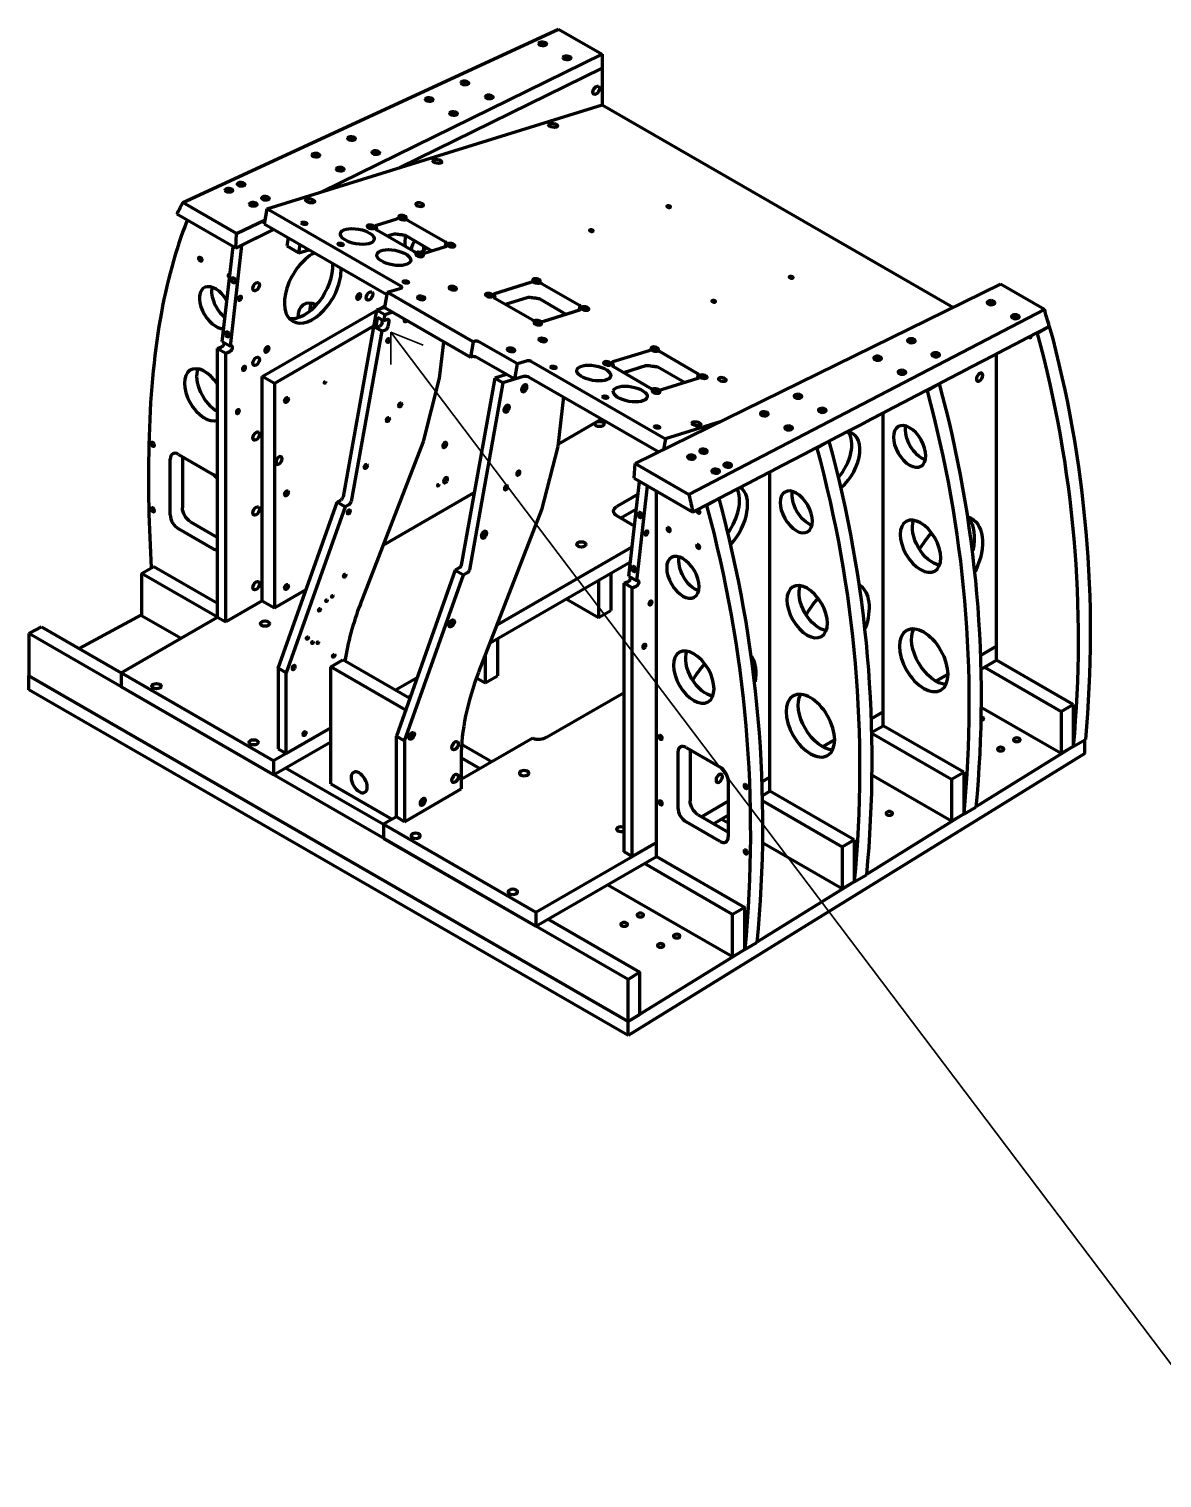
# Model space of a CAD drawing. Header units: millimetres. Extents: x 8001 to 31110, y 191 to 17125.
# Drawn here: x 19102 to 20848, y 2424 to 4657 of the extents above; entities that cross this region are included whole.
import ezdxf

# ---------------------------------------------------------------- set-up
doc = ezdxf.new("R2010")
doc.units = ezdxf.units.MM
doc.layers.add('Visible', color=7, linetype='Continuous', lineweight=50)

msp = doc.modelspace()

# ---------------------------------------------------------------- linework, layer by layer
at = {"color": 3}
for p, q in [((21270, 2060), (19660, 4190)), ((19660, 4140), (19660, 4190)), ((19660, 4190), (19710, 4170))]:
    msp.add_line(p, q, dxfattribs=at)
msp.add_line((19660, 4190), (19660, 4140))
at = {"layer": 'Visible', "extrusion": (0, 0.816497, 0.57735)}
for p, q in [((19339.5, 4389.9), (19918.5, 4657.3)), ((19918.5, 4657.3), (19985.9, 4618.4)), ((19553.6, 4406.3), (19985.9, 4618.4)), ((19985.9, 4618.4), (19985.9, 4596.8)), ((19674, 4443.7), (19985.9, 4596.8)), ((19985.9, 4596.8), (19674, 4443.7)), ((19985.9, 4596.8), (19985.9, 4540.6)), ((19469.2, 4380.1), (19985.9, 4540.6)), ((19985.9, 4540.6), (20527, 4228.3)), ((19422.5, 4342), (19339.5, 4389.9)), ((19469.2, 4380.1), (19465, 4356.6)), ((19675.7, 4260.8), (19469.2, 4380.1)), ((19421.1, 4319.6), (19330.4, 4371.9)), ((19422.5, 4342), (19466.2, 4363.4)), ((19653.8, 4247.6), (19465, 4356.6)), ((19638.1, 4355), (19669.5, 4364.8)), ((19686.9, 4362.3), (19744.2, 4329.3)), ((19479.4, 4348.2), (19421.1, 4319.6)), ((19421.1, 4319.6), (19422.5, 4342)), ((19430.5, 4324.2), (19479.4, 4348.2)), ((19501.8, 4335.3), (19499.6, 4323)), ((19638.2, 4350.8), (19637.6, 4347.7)), ((19695.5, 4314.2), (19638.3, 4347.2)), ((19665.3, 4341.3), (19654.5, 4337.9)), ((19723.8, 4315.1), (19682.7, 4338.8)), ((19400.3, 4175.8), (19416.9, 4322)), ((19412.8, 4168.6), (19430.5, 4324.2)), ((19499.6, 4323), (19518.3, 4312.2)), ((19518.3, 4312.2), (19520.5, 4324.5)), ((19518.3, 4312.2), (19533.7, 4316.9)), ((19744.4, 4321.5), (19712.9, 4311.8)), ((19744.3, 4325.8), (19743.5, 4321.2)), ((19820.3, 4249.8), (19876, 4267.1)), ((19654.5, 4251.5), (19650.3, 4228)), ((19654.5, 4251.5), (19675.8, 4258.1)), ((19786.8, 4175.1), (19654.5, 4251.5)), ((19820.3, 4245.6), (19819.8, 4242.5)), ((19871.8, 4243.6), (19836.6, 4232.7)), ((19893.4, 4264.7), (19950.7, 4231.7)), ((20036.4, 3987.5), (20599.8, 4264)), ((20667.2, 4225.1), (20599.8, 4264)), ((19461.8, 4121.6), (19637.9, 4223.3)), ((19638.1, 4224.2), (19586.5, 3936.3)), ((19650.3, 4228), (19638.1, 4224.2)), ((19650.6, 4217), (19638.1, 4224.2)), ((19641.1, 4225.1), (19650.8, 4230.7)), ((19650.3, 4228), (19782.6, 4151.6)), ((19877.7, 4209), (19820.5, 4242)), ((19930.3, 4217.5), (19889.2, 4241.2)), ((19950.9, 4223.9), (19895.1, 4206.6)), ((19950.8, 4228.1), (19950, 4223.6)), ((20119.4, 3939.6), (20667.2, 4225.1)), ((19633.6, 4199.2), (19480.6, 4110.8)), ((19639.5, 4213.1), (19636.7, 4197.4)), ((19636.7, 4197.4), (19642.8, 4199.3)), ((19639.5, 4213.1), (19648.9, 4207.7)), ((19646.5, 4204.2), (19647.3, 4208.6)), ((19650.6, 4217), (19648.9, 4207.7)), ((19662.8, 4220.8), (19650.6, 4217)), ((20656.1, 4188.2), (20674.8, 4199)), ((19646.1, 4192), (19599, 3929.1)), ((19636.7, 4197.4), (19646.1, 4192)), ((20655.2, 4188.8), (20656.1, 4188.2)), ((19393.1, 4164.7), (19399.3, 4167.3)), ((19393.1, 4164.7), (19405.6, 4157.5)), ((19393.1, 3750.6), (19393.1, 4164.7)), ((19400.3, 4175.8), (19412.8, 4168.6)), ((19405.6, 4157.5), (19411.8, 4160.1)), ((19405.6, 3743.4), (19405.6, 4157.5)), ((19735.1, 4119.1), (19741.5, 4175.3)), ((19786.8, 4175.1), (19782.6, 4151.6)), ((19789.8, 4176), (19786.8, 4175.1)), ((19855.2, 4141), (19795.9, 4175.2)), ((20002.4, 4144.6), (20058.2, 4161.9)), ((20075.6, 4159.5), (20132.8, 4126.5)), ((20593.6, 3684.3), (20593.6, 4156.7)), ((19785.5, 4152.6), (19782.6, 4151.6)), ((19851, 4117.5), (19791.7, 4151.7)), ((19851, 4117.5), (19855.2, 4141)), ((19870.5, 4145.7), (19855.2, 4141)), ((19876.6, 4144.9), (20083.1, 4025.6)), ((20002.5, 4140.4), (20002, 4137.3)), ((20059.9, 4103.8), (20002.7, 4136.9)), ((20054, 4138.5), (20018.8, 4127.5)), ((20112.5, 4112.3), (20071.4, 4136)), ((19461.8, 3775.8), (19461.8, 4121.6)), ((19480.6, 4110.8), (19461.8, 4121.6)), ((19480.6, 4110.8), (19480.6, 3765)), ((19710.3, 4021.6), (19735.1, 4119.1)), ((19820.3, 4119), (19768.7, 3831.1)), ((19832.7, 4111.8), (19781.1, 3823.9)), ((19838.5, 4124.7), (19820.3, 4119)), ((19832.7, 4111.8), (19820.3, 4119)), ((19866.3, 4122.2), (19832.7, 4111.8)), ((19866.3, 4122.2), (19851, 4117.5)), ((19872.4, 4121.4), (20073.1, 4005.5)), ((20133.1, 4118.7), (20077.3, 4101.4)), ((20133, 4122.9), (20132.2, 4118.4)), ((20486.3, 4099.7), (20505, 4110.5)), ((19926, 4090.4), (19917.3, 4013.9)), ((20485.3, 4100.2), (20486.3, 4099.7)), ((20418.9, 3583.5), (20418.9, 4065.6)), ((19917.7, 4017.4), (19985.1, 4056.3)), ((20167.5, 4051.8), (20083.1, 4025.6)), ((19613.1, 3770.9), (19710.3, 4021.6)), ((20083.1, 4025.6), (20080.1, 4009)), ((20316.4, 4011.2), (20335.1, 4022)), ((19332.7, 4001.7), (19385.1, 3971.4)), ((19338.9, 3998.1), (19338.9, 3919.5)), ((19917.3, 4013.9), (19892.5, 3916.4)), ((20315.5, 4011.7), (20316.4, 4011.2)), ((19320.2, 3908.6), (19320.2, 3994.5)), ((20035, 3965.1), (20036.4, 3987.5)), ((20036.4, 3987.5), (20119.4, 3939.6)), ((20026.7, 3814.2), (20043.3, 3960.3)), ((20035, 3965.1), (20125.6, 3912.8)), ((20039.2, 3807), (20055.8, 3953.1)), ((20244.2, 3482.6), (20244.2, 3974.6)), ((19577.3, 3928.2), (19583.4, 3931.8)), ((19648.4, 3861.9), (19788.7, 3942.9)), ((20041, 3940.2), (20008.4, 3921.4)), ((20069.5, 3381.8), (20069.5, 3945.2)), ((20146.6, 3922.7), (20165.3, 3933.5)), ((19486.5, 3672.4), (19577.3, 3928.2)), ((19589.7, 3921), (19499, 3665.2)), ((19589.7, 3921), (19577.3, 3928.2)), ((19595.9, 3924.6), (19589.7, 3921)), ((19892.5, 3916.4), (19795.3, 3665.8)), ((20038.4, 3917.1), (20014.6, 3903.4)), ((20145.6, 3923.2), (20146.6, 3922.7)), ((19385.1, 3856.7), (19332.7, 3887)), ((19351.4, 3897.8), (19393.1, 3873.7)), ((20035.5, 3891.3), (20008.4, 3907)), ((19823.7, 3739.1), (20031.8, 3859.3)), ((19276, 3818.3), (19294.7, 3829.1)), ((19294.7, 3829.1), (19393.1, 3772.3)), ((19759.4, 3823), (19668.7, 3567.2)), ((19765.6, 3826.6), (19759.4, 3823)), ((19759.4, 3823), (19771.9, 3815.8)), ((19771.9, 3815.8), (19778.1, 3819.4)), ((19812.9, 3711.3), (20029.2, 3836.1)), ((19393.1, 3750.7), (19276, 3818.3)), ((19276, 3818.3), (19276, 3753.4)), ((19681.2, 3560), (19771.9, 3815.8)), ((19980.3, 3807.9), (19980.3, 3750.3)), ((19999, 3818.7), (19999, 3761.1)), ((20019.5, 3803.1), (20025.7, 3805.6)), ((20019.5, 3388.9), (20019.5, 3803.1)), ((20032, 3795.9), (20019.5, 3803.1)), ((20026.7, 3814.2), (20039.2, 3807)), ((20032, 3795.9), (20038.2, 3798.4)), ((19461.8, 3775.8), (19405.6, 3743.4)), ((19461.8, 3775.8), (19480.6, 3765)), ((19480.6, 3765), (19529.4, 3793.2)), ((19930.4, 3779.1), (19980.3, 3750.3)), ((20032, 3381.7), (20032, 3795.9)), ((19179.9, 3702.3), (19276, 3754.2)), ((19276, 3753.4), (19337.1, 3718.2)), ((19980.3, 3750.3), (19999, 3761.1)), ((19102.5, 3725.4), (19121.8, 3735.8)), ((19121.8, 3735.8), (19244.7, 3664.9)), ((19244.7, 3664.9), (19393.1, 3750.6)), ((19393.1, 3750.6), (19405.6, 3743.4)), ((20025.8, 3192.3), (19102.5, 3725.4)), ((19102.5, 3725.4), (19102.5, 3660.6)), ((19824.3, 3717.8), (19824.3, 3660.2)), ((19805.6, 3692.4), (19805.6, 3649.4)), ((20568.5, 3691.5), (20593.6, 3706)), ((20593.6, 3706), (20568.5, 3691.5)), ((19479.3, 3529.5), (19244.7, 3664.9)), ((19244.7, 3664.9), (19244.7, 3643.3)), ((19486.5, 3672.4), (19486.5, 3548)), ((19499, 3665.2), (19486.5, 3672.4)), ((19499, 3540.8), (19499, 3665.2)), ((19567.6, 3674.1), (19586.3, 3684.9)), ((19567.6, 3494), (19567.6, 3674.1)), ((19683, 3607.5), (19567.6, 3674.1)), ((19689.3, 3625.4), (19586.3, 3684.9)), ((20500, 3651.9), (20518.7, 3662.7)), ((20518.7, 3662.7), (20500, 3651.9)), ((20568.9, 3670.1), (20593.6, 3684.3)), ((20574.9, 3673.5), (20692.9, 3605.4)), ((20711.6, 3616.2), (20593.6, 3684.3)), ((19102.5, 3660.6), (20025.8, 3127.5)), ((20025.8, 3127.5), (19102.5, 3660.6)), ((19102.5, 3638.9), (19102.5, 3660.6)), ((19479.3, 3507.8), (19244.7, 3643.3)), ((19700.6, 3657.2), (19667.4, 3638.1)), ((19792, 3657.2), (19805.6, 3649.4)), ((19805.6, 3649.4), (19824.3, 3660.2)), ((20025.8, 3105.9), (19102.5, 3638.9)), ((19686.1, 3627.3), (19691, 3630.1)), ((19900.1, 3565.7), (20019.5, 3634.6)), ((20400.1, 3594.2), (20418.9, 3605.1)), ((20418.9, 3605.1), (20400.1, 3594.2)), ((20692.9, 3540.5), (20568.9, 3612.1)), ((20692.9, 3605.4), (20711.6, 3616.2)), ((20692.9, 3605.4), (20692.9, 3540.5)), ((20711.6, 3616.2), (20711.6, 3551.3)), ((19567.6, 3580.4), (19479.3, 3529.5)), ((19499, 3540.8), (19567.6, 3580.4)), ((20400.5, 3572.9), (20418.9, 3583.5)), ((20542.9, 3511.9), (20418.9, 3583.5)), ((19479.3, 3507.8), (19567.6, 3558.8)), ((19668.7, 3442.8), (19668.7, 3567.2)), ((19668.7, 3567.2), (19681.2, 3560)), ((19681.2, 3560), (19681.2, 3435.6)), ((19878.7, 3564.1), (19768.5, 3500.5)), ((19769.2, 3555.1), (19816.2, 3528)), ((20325.3, 3551.1), (20344, 3561.9)), ((20344, 3561.9), (20325.3, 3551.1)), ((20400.5, 3572.5), (20524.2, 3501.1)), ((20711.6, 3551.3), (20561.7, 3458.7)), ((20711.6, 3551.3), (20692.9, 3540.5)), ((20711.6, 3551.3), (20730.4, 3562.2)), ((20729.7, 3540.9), (20729.7, 3561.8)), ((19479.3, 3529.5), (19479.3, 3507.8)), ((19486.5, 3548), (19499, 3540.8)), ((19768.5, 3535.1), (19768.5, 3486.1)), ((19797.5, 3517.2), (19768.5, 3533.9)), ((20729.7, 3540.9), (20025.8, 3105.9)), ((20102.6, 3456.9), (20102.6, 3542.8)), ((20115, 3550), (20167.5, 3519.7)), ((20121.3, 3546.4), (20121.3, 3467.7)), ((19498, 3518.6), (19649, 3431.5)), ((20524.2, 3436.2), (20400.4, 3507.7)), ((20524.2, 3501.1), (20542.9, 3511.9)), ((20542.9, 3511.9), (20542.9, 3447.1)), ((19567.6, 3494), (19662.4, 3439.2)), ((19681.2, 3435.6), (19768.5, 3486.1)), ((20180, 3498.1), (20180, 3412.2)), ((20231.6, 3497), (20244.2, 3504.2)), ((20244.2, 3504.2), (20231.6, 3497)), ((20524.2, 3501.1), (20524.2, 3436.2)), ((20138.7, 3443.3), (20180, 3467.2)), ((20180, 3467.2), (20138.7, 3443.3)), ((20232.1, 3475.6), (20244.2, 3482.6)), ((20232.2, 3468), (20355.4, 3396.8)), ((20374.2, 3407.6), (20244.2, 3482.6)), ((19668.7, 3442.8), (19649, 3431.5)), ((19681.2, 3435.6), (19668.7, 3442.8)), ((20133.7, 3446.1), (20180, 3419.4)), ((20157.4, 3432.5), (20180, 3445.5)), ((20180, 3433.3), (20169.3, 3439.4)), ((20542.8, 3447), (20392.9, 3354.4)), ((20542.9, 3447.1), (20524.2, 3436.2)), ((20542.9, 3447.1), (20561.6, 3457.9)), ((19649, 3431.5), (19649, 3409.9)), ((19649, 3431.5), (19883.6, 3296)), ((20167.5, 3405), (20115, 3435.3)), ((19649, 3409.9), (19883.6, 3274.4)), ((19883.6, 3296), (20069.5, 3403.4)), ((20069.5, 3403.4), (20032, 3381.7)), ((20355.4, 3332), (20231.9, 3403.3)), ((20355.4, 3396.8), (20374.2, 3407.6)), ((20355.4, 3396.8), (20355.4, 3332)), ((20374.2, 3407.6), (20374.2, 3342.8)), ((19883.6, 3274.4), (20069.5, 3381.8)), ((20032, 3381.7), (20019.5, 3388.9)), ((20069.5, 3381.8), (20205.4, 3303.3)), ((20186.7, 3292.5), (20050.8, 3371)), ((20374.2, 3342.8), (20392.9, 3353.6)), ((19994.6, 3338.5), (20186.7, 3227.7)), ((20374.1, 3342.7), (20224.2, 3250.1)), ((20374.2, 3342.8), (20355.4, 3332)), ((19883.6, 3296), (19883.6, 3274.4)), ((19902.3, 3285.2), (20043.9, 3203.5)), ((20205.4, 3303.3), (20186.7, 3292.5)), ((20186.7, 3227.7), (20186.7, 3292.5)), ((20205.4, 3238.5), (20205.4, 3303.3)), ((20205.4, 3238.5), (20025.8, 3127.5)), ((20186.7, 3227.7), (20205.4, 3238.5)), ((20205.4, 3238.5), (20224.1, 3249.3)), ((20043.9, 3203.5), (20025.8, 3192.3)), ((20043.9, 3138.6), (20043.9, 3203.5)), ((20025.8, 3127.5), (20025.8, 3192.3)), ((20025.8, 3127.5), (20043.9, 3138.6)), ((20025.8, 3105.9), (20025.8, 3127.5))]:
    msp.add_line(p, q, dxfattribs=at)
at = {"layer": 'Visible', "color": 2, "extrusion": (0, 0.816497, 0.57735)}
for p, q in [((19655, 4209.6), (19648.9, 4207.7)), ((19655.9, 4198.8), (19657.3, 4206.6)), ((19646.1, 4192), (19652.2, 4193.9))]:
    msp.add_line(p, q, dxfattribs=at)
at = {"layer": 'Visible', "extrusion": (2e-16, 2e-16, -1)}
msp.add_arc((-18941.5, 3727), 1796.4, 164.7669, 185.266, dxfattribs=at)
at = {"layer": 'Visible', "extrusion": (1e-16, 1e-16, -1)}
for centre, radius, start, end in [((-18922.8, 3716.2), 1796.4, 164.7669, 185.266), ((-18716.7, 3617.3), 1834.2, 164.753, 185.3273), ((-18323, 3430.4), 1909.8, 164.7271, 185.4422)]:
    msp.add_arc(centre, radius, start, end, dxfattribs=at)
at = {"layer": 'Visible', "extrusion": (2e-16, 1e-16, -1)}
msp.add_arc((-18735.4, 3628.2), 1834.2, 164.753, 185.3273, dxfattribs=at)
at = {"layer": 'Visible', "extrusion": (-1e-16, 1e-16, -1)}
for centre in [(-18529.2, 3529.3), (-18510.5, 3518.5)]:
    msp.add_arc(centre, 1872, 164.7398, 185.3859, dxfattribs=at)
at = {"layer": 'Visible', "extrusion": (3e-16, 1e-16, -1)}
msp.add_arc((-18304.3, 3419.6), 1909.8, 164.7271, 185.4422, dxfattribs=at)
at = {"layer": 'Visible'}
for centre, major_axis, ratio in [((19893.9, 4634.5), (-5.85, 0.37), 0.532529), ((19931.4, 4612.8), (-5.85, 0.37), 0.532529), ((19774.2, 4574.2), (-5.85, 0.37), 0.532529), ((19976.6, 4562.9), (3.53, 6.11), 0.57735), ((19719.2, 4548.7), (-5.85, 0.37), 0.532529), ((19811.7, 4552.6), (-5.85, 0.37), 0.532529), ((19756.7, 4527.1), (-5.85, 0.37), 0.532529), ((19910.1, 4508.8), (-6.95, 1.25), 0.432677), ((19599.5, 4488.5), (-5.85, 0.37), 0.532529), ((19637, 4466.8), (-5.85, 0.37), 0.532529), ((19544.5, 4463), (-5.85, 0.37), 0.532529), ((19582, 4441.4), (-5.85, 0.37), 0.532529), ((19731.7, 4453.3), (-6.95, 1.25), 0.432677), ((19410.8, 4408.8), (-5.85, 0.37), 0.532529), ((19429.5, 4418), (-5.85, 0.37), 0.532529), ((19448.3, 4387.2), (-5.85, 0.37), 0.532529), ((19466.9, 4396.4), (-5.85, 0.37), 0.532529), ((19535.8, 4392.5), (-6.95, 1.25), 0.432677), ((19526.7, 4357.7), (-4.07, 0.73), 0.432677), ((19608.4, 4337.5), (-26.1, 4.7), 0.432677), ((19582.8, 4325.3), (-4.07, 0.73), 0.432677), ((19664.6, 4305), (-26.1, 4.7), 0.432677), ((19452.5, 4260.3), (3.53, 6.11), 0.57735), ((19683.2, 4267.3), (-4.07, 0.73), 0.432677), ((19627.2, 4245.9), (3.53, 6.11), 0.57735), ((19656.4, 4177.4), (1.71, 2.96), 0.57735), ((19452.5, 4145.1), (3.53, 6.11), 0.57735), ((19910.6, 4136), (-4.07, 0.73), 0.432677), ((19972.8, 4127.1), (-26.1, 4.7), 0.432677), ((19558.5, 4112.6), (0.69, 1.19), 0.57735), ((19499.3, 4085.6), (2.07, 3.58), 0.57735), ((19990.5, 4089.9), (-4.07, 0.73), 0.432677), ((20029, 4094.7), (-26.1, 4.7), 0.432677), ((19674.5, 4078), (1.71, 2.96), 0.57735), ((19655.5, 4055.4), (1.71, 2.96), 0.57735), ((20070.3, 4043.8), (-4.07, 0.73), 0.432677), ((20131, 4048.8), (-6.95, 1.25), 0.432677), ((19452.5, 4029.8), (3.53, 6.11), 0.57735), ((19621.6, 3983.1), (1.71, 2.96), 0.57735), ((19733.2, 3954.1), (0.69, 1.19), 0.57735), ((19499.3, 3941.5), (2.07, 3.58), 0.57735), ((19452.5, 3914.5), (3.53, 6.11), 0.57735), ((19595.3, 3913), (1.71, 2.96), 0.57735), ((19953.7, 3862.9), (7.06, 0), 0.57735), ((19452.5, 3799.3), (3.53, 6.11), 0.57735), ((19499.3, 3797.4), (2.07, 3.58), 0.57735), ((19589.1, 3814.7), (1.32, 2.28), 0.57735), ((19560.9, 3776.2), (0.85, 1.47), 0.57735), ((19570, 3782.9), (0.85, 1.47), 0.57735), ((19550.1, 3762.2), (1.13, 1.96), 0.57735), ((19466.2, 3740.9), (7.06, 0), 0.57735), ((19753.8, 3741.1), (2.93, 5.07), 0.57735), ((19531.5, 3718.6), (1.13, 1.96), 0.57735), ((19539.4, 3711.7), (0.85, 1.47), 0.57735), ((19547.6, 3711.5), (0.85, 1.47), 0.57735), ((19572.2, 3691.3), (1.32, 2.28), 0.57735), ((19527.1, 3571.4), (1.71, 2.96), 0.57735), ((19692.3, 3567.9), (2.93, 5.07), 0.57735), ((19448.7, 3557.9), (7.06, 0), 0.57735), ((19759.1, 3552.7), (3.53, 6.11), 0.57735), ((19759.1, 3502.3), (3.53, 6.11), 0.57735)]:
    msp.add_ellipse(centre, major_axis=major_axis, ratio=ratio, dxfattribs=at)
for centre, major_axis, ratio, start_param, end_param in [((19893.8, 4632.7), (-3.41, 0.21), 0.532529, 2.570149, 6.854629), ((19931.3, 4611.1), (-3.41, 0.21), 0.532529, 2.570149, 6.854629), ((19774.1, 4572.4), (-3.41, 0.21), 0.532529, 2.570149, 6.854629), ((19719.1, 4547), (-3.41, 0.21), 0.532529, 2.570149, 6.854629), ((19811.6, 4550.8), (-3.41, 0.21), 0.532529, 2.570149, 6.854629), ((19756.6, 4525.4), (-3.41, 0.21), 0.532529, 2.570149, 6.854629), ((19599.4, 4486.7), (-3.41, 0.21), 0.532529, 2.570149, 6.854629), ((19636.9, 4465.1), (-3.41, 0.21), 0.532529, 2.570149, 6.854629), ((19544.4, 4461.3), (-3.41, 0.21), 0.532529, 2.570149, 6.854629), ((19581.9, 4439.7), (-3.41, 0.21), 0.532529, 2.570149, 6.854629), ((19410.7, 4407.1), (-3.41, 0.21), 0.532529, 2.570149, 6.854629), ((19429.4, 4416.3), (-3.41, 0.21), 0.532529, 2.570149, 6.854629), ((19448.2, 4385.5), (-3.41, 0.21), 0.532529, 2.570149, 6.854629), ((19466.8, 4394.6), (-3.41, 0.21), 0.532529, 2.570149, 6.854629), ((19672.6, 4363), (-4.34, 0.78), 0.432677, 4.357209, 5.588169), ((19678.1, 4367.4), (-8.68, 1.56), 0.432677, 1.215617, 2.106739), ((19683.9, 4361.4), (-4.34, 0.78), 0.432677, 4.017372, 5.248332), ((19641.2, 4353.2), (-4.34, 0.78), 0.432677, -0.695017, 0.535943), ((19641.3, 4348.2), (-4.34, 0.78), 0.432677, -0.35518, 0.87578), ((19629.5, 4352.3), (-8.68, 1.56), 0.432677, 2.786413, 3.677535), ((19719.1, 4349.4), (26.5, 45.8), 0.57735, 2.113717, 2.496716), ((19539.8, 4260.3), (30.9, 53.5), 0.57735, 0.731584, 5.551602), ((19722.6, 4295.3), (-22.1, 38.2), 0.57735, 0.178494, 0.694423), ((19698.6, 4315.1), (-4.34, 0.78), 0.432677, 0.87578, 2.106739), ((19704.4, 4309.1), (-8.68, 1.56), 0.432677, 4.357209, 5.248332), ((19706.6, 4356.6), (26.5, 45.8), 0.57735, 3.896271, 4.169468), ((19709.8, 4313.6), (-4.34, 0.78), 0.432677, 1.215617, 2.446576), ((19741.3, 4306.1), (-22.1, 38.2), 0.57735, 0.815075, 0.997023), ((19753, 4324.2), (-8.68, 1.56), 0.432677, -0.35518, 0.535943), ((19741.1, 4328.3), (-4.34, 0.78), 0.432677, 2.786413, 4.017372), ((19741.3, 4323.3), (-4.34, 0.78), 0.432677, 2.446576, 3.677535), ((19366.5, 4302.6), (-1.68, 2.9), 0.57735, 1.570796326796063, 7.853981633975648), ((19527.3, 4267.5), (30.9, 53.5), 0.57735, 3.345023, 5.551602), ((19411.9, 4276.4), (-1.68, 2.9), 0.57735, -0.831659, 2.157245), ((19417.6, 4269.8), (-1.59, 3.82), 0.652083, 1.570796326796343, 7.85398163397593), ((19879.1, 4265.3), (-4.34, 0.78), 0.432677, 4.357209, 5.588169), ((19884.6, 4269.8), (-8.68, 1.56), 0.432677, 1.215617, 2.106739), ((19890.4, 4263.8), (-4.34, 0.78), 0.432677, 4.017372, 5.248332), ((19390.1, 4227.9), (-17.6, 30.6), 0.57735, -1.5539, 2.879486), ((19408.8, 4238.7), (-17.6, 30.6), 0.57735, 0.55899, 2.182836), ((19609, 4245.8), (1.41, 2.45), 0.57735, 2.84523, 6.579548), ((19672.7, 4259.9), (-4.34, 0.78), 0.432677, 2.446576, 4.017372), ((19823.4, 4248), (-4.34, 0.78), 0.432677, -0.695017, 0.535943), ((19823.5, 4243), (-4.34, 0.78), 0.432677, -0.35518, 0.87578), ((19811.7, 4247.1), (-8.68, 1.56), 0.432677, 2.786413, 3.677535), ((19547.9, 4194.4), (-22.1, 38.2), 0.57735, -0.698713, 0.783484), ((19566.6, 4205.2), (-22.1, 38.2), 0.57735, 0.438149, 0.800901), ((19959.5, 4226.6), (-8.68, 1.56), 0.432677, -0.35518, 0.535943), ((19947.6, 4230.7), (-4.34, 0.78), 0.432677, 2.786413, 4.017372), ((19947.8, 4225.7), (-4.34, 0.78), 0.432677, 2.446576, 3.677535), ((19880.7, 4209.9), (-4.34, 0.78), 0.432677, 0.87578, 2.106739), ((19886.5, 4203.9), (-8.68, 1.56), 0.432677, 4.357209, 5.248332), ((19892, 4208.4), (-4.34, 0.78), 0.432677, 1.215617, 2.446576), ((19408.2, 4186.6), (-1.59, 3.82), 0.652083, 1.570796326798439, 7.853981633978025), ((19792.9, 4174.2), (-4.34, 0.78), 0.432677, 4.017372, 5.588169), ((19399.8, 4171.6), (2.47, 4.28), 0.57735, 3.787364, 5.637413), ((19467.7, 4164.2), (1.41, 2.45), 0.57735, 2.84523, 6.579548), ((20061.3, 4160.1), (-4.34, 0.78), 0.432677, 4.357209, 5.588169), ((20066.8, 4164.6), (-8.68, 1.56), 0.432677, 1.215617, 2.106739), ((20072.6, 4158.6), (-4.34, 0.78), 0.432677, 4.017372, 5.248332), ((19373.2, 4093.5), (-22.1, 38.2), 0.57735, -1.477311, 3.048107), ((19392, 4104.3), (-22.1, 38.2), 0.57735, 0.438149, 2.394215), ((19873.6, 4143.9), (-4.34, 0.78), 0.432677, 4.017372, 5.588169), ((20005.6, 4142.8), (-4.34, 0.78), 0.432677, -0.695017, 0.535943), ((20005.7, 4137.8), (-4.34, 0.78), 0.432677, -0.35518, 0.87578), ((19993.8, 4141.9), (-8.68, 1.56), 0.432677, 2.786413, 3.677535), ((20141.7, 4121.4), (-8.68, 1.56), 0.432677, -0.35518, 0.535943), ((20129.8, 4125.5), (-4.34, 0.78), 0.432677, 2.786413, 4.017372), ((20129.9, 4120.5), (-4.34, 0.78), 0.432677, 2.446576, 3.677535), ((20062.9, 4104.8), (-4.34, 0.78), 0.432677, 0.87578, 2.106739), ((20068.7, 4098.7), (-8.68, 1.56), 0.432677, 4.357209, 5.248332), ((20074.2, 4103.2), (-4.34, 0.78), 0.432677, 1.215617, 2.446576), ((19981.6, 4048.5), (-7.06, 0), 0.57735, 3.141593, 9.424778), ((20333, 3995), (26.5, 45.8), 0.57735, 4.399377, 6.045244), ((20345.5, 3987.8), (26.5, 45.8), 0.57735, 4.154392, 6.605635), ((19332.7, 3987.3), (-8.8, 15.3), 0.57735, -0.785398, 0.785398), ((19385.1, 3957), (-8.8, 15.3), 0.57735, -1.483371, -0.785398), ((20153.7, 3905.9), (30.9, 53.5), 0.57735, 4.561619, 5.890558), ((20166.2, 3898.7), (30.9, 53.5), 0.57735, 4.34504, 6.222732), ((19332.7, 3901.4), (-8.8, 15.3), 0.57735, 0.785398, 2.356194), ((19595.9, 3928.2), (2.21, 3.82), 0.57735, 3.926991, 5.270894), ((19385.1, 3871.2), (-8.8, 15.3), 0.57735, 2.356194, 3.054167), ((19778.1, 3823), (2.21, 3.82), 0.57735, 3.926991, 5.270894), ((20026.2, 3809.9), (2.47, 4.28), 0.57735, 3.787364, 5.637413), ((19786, 3755.5), (141.2, 244.5), 0.57735, 1.832596, 2.177441), ((19752.3, 3741.9), (1.71, 2.96), 0.57735, 2.338371, 7.086407), ((19968.2, 3650.3), (141.2, 244.5), 0.57735, 1.832596, 2.356194), ((19299, 3644.4), (-7.06, 0), 0.57735, 3.141593, 9.424778), ((19690.9, 3568.7), (1.71, 2.96), 0.57735, 2.338371, 7.086407), ((19755.2, 3555), (1.1, 1.91), 0.57735, 3.663724, 5.761054), ((19887.6, 3572.9), (-17.6, 0), 0.57735, 1.038078, 2.356194), ((20115, 3535.6), (-8.8, 15.3), 0.57735, -0.785398, 0.785398), ((20167.5, 3505.3), (-8.8, 15.3), 0.57735, 3.926991, 5.497787), ((19755.2, 3504.5), (1.1, 1.91), 0.57735, 3.663724, 5.761054), ((20115, 3449.7), (-8.8, 15.3), 0.57735, 0.785398, 2.356194), ((20167.5, 3419.4), (-8.8, 15.3), 0.57735, 2.356194, 3.926991)]:
    msp.add_ellipse(centre, major_axis=major_axis, ratio=ratio, start_param=start_param, end_param=end_param, dxfattribs=at)
at = {"layer": 'Visible', "extrusion": (0, -1e-16, -1)}
for centre, major_axis, ratio, start_param, end_param in [((19704.4, 4386.6), (-5.98, 1.07), 0.432677, 1.570796326795138, 7.853981633974723), ((19678.1, 4367.4), (-5.77, 1.03), 0.432677, 1.570796326795286, 7.853981633974871), ((19673.9, 4343.9), (-8.68, 1.56), 0.432677, 4.176446, 5.067569), ((19679.7, 4337.9), (-4.34, 0.78), 0.432677, 1.034854, 2.265813), ((19753, 4324.2), (-5.77, 1.03), 0.432677, 1.570796326795103, 7.853981633974688), ((19884.3, 4268), (-3.37, 0.6), 0.432677, -0.15414, 3.295733), ((19706.8, 4242.8), (-5.77, 1.03), 0.432677, 1.570796326794948, 7.853981633974534), ((19811.7, 4247.1), (-5.77, 1.03), 0.432677, 1.570796326794514, 7.8539816339741), ((19959.2, 4224.8), (-3.37, 0.6), 0.432677, -0.15414, 3.295733), ((20584.9, 4235.5), (-5.85, 0.37), 0.532529, 1.570796326795411, 7.853981633974997), ((20584.8, 4233.8), (-3.41, 0.21), 0.532529, -0.571443, 3.713036), ((19886.5, 4203.9), (-5.77, 1.03), 0.432677, 1.570796326795103, 7.853981633974688), ((20622.4, 4213.9), (-5.85, 0.37), 0.532529, 1.570796326794952, 7.853981633974538), ((20622.2, 4212.2), (-3.41, 0.21), 0.532529, -0.571443, 3.713036), ((20462.3, 4176.9), (-5.85, 0.37), 0.532529, 1.570796326795643, 7.853981633975227), ((19845.3, 4162.8), (-5.77, 1.03), 0.432677, 1.570796326794779, 7.853981633974364), ((20499.8, 4155.3), (-5.85, 0.37), 0.532529, 1.570796326795176, 7.853981633974763), ((19788.7, 4150.8), (-4.34, 0.78), 0.432677, 0.695017, 2.265813), ((19993.8, 4141.9), (-5.77, 1.03), 0.432677, 1.570796326795103, 7.853981633974687), ((19993.5, 4140.1), (-3.37, 0.6), 0.432677, -0.15414, 3.295733), ((20410.2, 4149.8), (-5.85, 0.37), 0.532529, 1.570796326795311, 7.853981633974897), ((20410.1, 4148.1), (-3.41, 0.21), 0.532529, -0.571443, 3.713036), ((19869.4, 4120.4), (-4.34, 0.78), 0.432677, 0.695017, 2.265813), ((20170.9, 4117.2), (-5.98, 1.07), 0.432677, 1.570796326795884, 7.853981633975471), ((20447.7, 4128.2), (-5.85, 0.37), 0.532529, 1.57079632679531, 7.853981633974897), ((20068.7, 4098.7), (-5.77, 1.03), 0.432677, 1.570796326795421, 7.853981633975007), ((20287.6, 4091.2), (-5.85, 0.37), 0.532529, 1.570796326795409, 7.853981633974995), ((20287.5, 4089.4), (-3.41, 0.21), 0.532529, -0.571443, 3.713036), ((20235.5, 4064.1), (-5.85, 0.37), 0.532529, 1.570796326795338, 7.853981633974924), ((20325.1, 4069.6), (-5.85, 0.37), 0.532529, 1.570796326795926, 7.853981633975513), ((20273, 4042.4), (-5.85, 0.37), 0.532529, 1.57079632679511, 7.853981633974696), ((20123.2, 3997.5), (-5.85, 0.37), 0.532529, 1.570796326795634, 7.85398163397522), ((20141.9, 4006.7), (-5.85, 0.37), 0.532529, 1.570796326795471, 7.853981633975057), ((20141.8, 4005), (-3.41, 0.21), 0.532529, -0.571443, 3.713036), ((20160.7, 3975.9), (-5.85, 0.37), 0.532529, 1.570796326795273, 7.853981633974858), ((20160.6, 3974.2), (-3.41, 0.21), 0.532529, -0.571443, 3.713036), ((20179.3, 3985.1), (-5.85, 0.37), 0.532529, 1.570796326795078, 7.853981633974663), ((20179.2, 3983.3), (-3.41, 0.21), 0.532529, -0.571443, 3.713036), ((20320.3, 3770.1), (-22.1, 38.2), 0.57735, 3.579742, 5.845036), ((20568.6, 3594.3), (-4.96, 0), 0.57735, 1.576833, 4.731351), ((20624.8, 3561.9), (-4.96, 0), 0.57735, -1.570796, 4.712389), ((20599.8, 3547.5), (-4.96, 0), 0.57735, 4.712389, 10.995574), ((20428.3, 3448.4), (-4.96, 0), 0.57735, 4.712389, 10.995574), ((20015.2, 3423.9), (7.06, 0), 0.57735, 0.914825, 5.36836), ((19848, 3327.4), (7.06, 0), 0.57735, 1.570796326794909, 7.853981633974495), ((20044.6, 3291.7), (-4.96, 0), 0.57735, 4.712389, 10.995574), ((20019.6, 3277.3), (-4.96, 0), 0.57735, -1.570796, 4.712389), ((20100.7, 3259.3), (-4.96, 0), 0.57735, 4.712389, 10.995574), ((20075.8, 3244.9), (-4.96, 0), 0.57735, 4.712389, 10.995574)]:
    msp.add_ellipse(centre, major_axis=major_axis, ratio=ratio, start_param=start_param, end_param=end_param, dxfattribs=at)
at = {"layer": 'Visible', "extrusion": (0, -2e-16, -1)}
for centre, major_axis, ratio, start_param, end_param in [((20088.2, 4383.6), (-2.94, 0.53), 0.432677, 1.570796326793876, 7.853981633973462), ((19668.4, 4339.5), (-4.34, 0.78), 0.432677, 0.695017, 1.925976), ((19884.6, 4269.8), (-5.77, 1.03), 0.432677, 1.570796326795101, 7.853981633974687), ((20276.9, 4274.7), (-2.94, 0.53), 0.432677, 1.570796326795028, 7.853981633974613), ((19874.9, 4241.8), (-4.34, 0.78), 0.432677, 0.695017, 1.925976), ((19959.5, 4226.6), (-5.77, 1.03), 0.432677, 1.570796326795336, 7.853981633974923), ((20066.8, 4164.6), (-5.77, 1.03), 0.432677, 1.570796326795673, 7.853981633975259), ((20499.7, 4153.5), (-3.41, 0.21), 0.532529, -0.571443, 3.713036), ((20057.1, 4136.7), (-4.34, 0.78), 0.432677, 0.695017, 1.925976), ((20141.7, 4121.4), (-5.77, 1.03), 0.432677, 1.570796326794833, 7.853981633974417)]:
    msp.add_ellipse(centre, major_axis=major_axis, ratio=ratio, start_param=start_param, end_param=end_param, dxfattribs=at)
at = {"layer": 'Visible', "extrusion": (0, 1e-16, -1)}
for centre, major_axis, ratio, start_param, end_param in [((19629.5, 4352.3), (-5.77, 1.03), 0.432677, 1.570796326795101, 7.853981633974687), ((19704.4, 4309.1), (-5.77, 1.03), 0.432677, 1.570796326794936, 7.853981633974522), ((19755.1, 4256.1), (-3.36, 0.6), 0.432677, -0.151534, 3.293127), ((19706.5, 4241), (-3.36, 0.6), 0.432677, -0.151534, 3.293127), ((19880.4, 4246.3), (-8.68, 1.56), 0.432677, 4.176446, 5.067569), ((19886.2, 4240.3), (-4.34, 0.78), 0.432677, 1.034854, 2.265813), ((19893.7, 4176.1), (-3.36, 0.6), 0.432677, -0.151534, 3.293127), ((19845, 4161), (-3.36, 0.6), 0.432677, -0.151534, 3.293127), ((20062.6, 4141.1), (-8.68, 1.56), 0.432677, 4.176446, 5.067569), ((20068.4, 4135.1), (-4.34, 0.78), 0.432677, 1.034854, 2.265813), ((20068.4, 4096.9), (-3.37, 0.6), 0.432677, -0.15414, 3.295733), ((20500, 3695.2), (-26.5, 45.8), 0.57735, 3.50296, 5.921818), ((19865.5, 3510.4), (7.06, 0), 0.57735, 1.570796326794574, 7.853981633974161), ((19698.3, 3413.8), (7.06, 0), 0.57735, 1.570796326795023, 7.853981633974607)]:
    msp.add_ellipse(centre, major_axis=major_axis, ratio=ratio, start_param=start_param, end_param=end_param, dxfattribs=at)
at = {"layer": 'Visible', "extrusion": (1e-16, 3e-16, -1)}
msp.add_ellipse((19677.8, 4365.6), major_axis=(-3.37, 0.6), ratio=0.432677, start_param=-0.15414, end_param=3.295733, dxfattribs=at)
at = {"layer": 'Visible', "extrusion": (-1e-16, -4e-16, -1)}
for centre in [(19629.2, 4350.5), (19704, 4307.3)]:
    msp.add_ellipse(centre, major_axis=(-3.37, 0.6), ratio=0.432677, start_param=-0.15414, end_param=3.295733, dxfattribs=at)
at = {"layer": 'Visible', "extrusion": (0, 0, -1)}
for centre, major_axis, ratio, start_param, end_param in [((19969, 4346.6), (-2.94, 0.53), 0.432677, 1.570796326794573, 7.853981633974158), ((19752.7, 4322.4), (-3.37, 0.6), 0.432677, -0.15414, 3.295733), ((19811.3, 4245.3), (-3.37, 0.6), 0.432677, -0.15414, 3.295733), ((20157.7, 4237.6), (-2.94, 0.53), 0.432677, 1.570796326793684, 7.853981633973271), ((19886.2, 4202.1), (-3.37, 0.6), 0.432677, -0.15414, 3.295733), ((20462.2, 4175.2), (-3.41, 0.21), 0.532529, -0.571443, 3.713036), ((20644.1, 4184.3), (-1.71, 2.96), 0.57735, 1.949205, 4.383822), ((19412.3, 4164.4), (2.47, 4.28), 0.57735, -0.645772, 2.495821), ((20066.5, 4162.8), (-3.37, 0.6), 0.432677, -0.15414, 3.295733), ((20141.3, 4119.6), (-3.37, 0.6), 0.432677, -0.15414, 3.295733), ((20447.6, 4126.4), (-3.41, 0.21), 0.532529, -0.571443, 3.713036), ((20123.1, 3995.8), (-3.41, 0.21), 0.532529, -0.571443, 3.713036), ((20133.7, 3913.7), (-1.68, 2.9), 0.57735, 0.550288, 5.782743), ((20038.7, 3802.7), (2.47, 4.28), 0.57735, -0.645772, 2.495821)]:
    msp.add_ellipse(centre, major_axis=major_axis, ratio=ratio, start_param=start_param, end_param=end_param, dxfattribs=at)
at = {"layer": 'Visible', "extrusion": (2e-16, -1e-16, -1)}
for centre, major_axis, start_param, end_param in [((19427.5, 4242.2), (1.71, 2.96), 1.570796326792545, 7.853981633972132), ((19610.5, 4244.9), (2.31, 4), 1.57079632679576, 7.853981633975346), ((19683.5, 4208.8), (1.71, 2.96), 1.552103, 4.731083), ((19856.7, 3972.8), (1.71, 2.96), 1.570796326794548, 7.853981633974134), ((19837.7, 3950.2), (1.71, 2.96), 1.570796326792598, 7.853981633972183), ((20020.9, 3914.2), (17.6, 0), 2.356194, 3.926991), ((19803.7, 3877.9), (2.93, 5.07), 1.570796326795841, 7.853981633975427), ((19802.3, 3878.8), (1.71, 2.96), -0.803222, 3.944814), ((20053.9, 3880.5), (1.71, 2.96), 1.570796326795104, 7.85398163397469), ((19510.2, 3673.1), (1.71, 2.96), 1.570796326797758, 7.853981633977343), ((19709.2, 3466.2), (2.93, 5.07), 1.57079632679304, 7.853981633972625), ((19707.8, 3467.1), (1.71, 2.96), -0.803222, 3.944814)]:
    msp.add_ellipse(centre, major_axis=major_axis, ratio=0.57735, start_param=start_param, end_param=end_param, dxfattribs=at)
at = {"layer": 'Visible', "extrusion": (-1e-16, -3e-16, -1)}
for centre, start_param, end_param in [((19755.5, 4257.9), 1.570796326795167, 7.853981633974753), ((19894, 4178), 1.570796326794376, 7.853981633973963)]:
    msp.add_ellipse(centre, major_axis=(-5.77, 1.03), ratio=0.432677, start_param=start_param, end_param=end_param, dxfattribs=at)
at = {"layer": 'Visible', "extrusion": (1e-16, -1e-16, -1)}
for centre, major_axis, start_param, end_param in [((19643.5, 4203.3), (2.21, 3.82), 1.012291, 2.583087), ((19469.2, 4163.4), (2.31, 4), 1.570796326795754, 7.853981633975339), ((19433.8, 4134.2), (1.68, 2.9), 1.570796326792167, 7.853981633971753), ((19839.9, 4124.7), (2.21, 3.82), 4.264213, 4.54453), ((19865.7, 4103.6), (2.93, 5.07), 1.570796326795231, 7.853981633974816), ((20567.4, 4120.7), (3.53, 6.11), 1.570796326794314, 7.853981633973901), ((19424.4, 4067.6), (1.68, 2.9), 1.570796326792055, 7.853981633971641), ((19838.6, 4072.2), (2.93, 5.07), 1.570796326795231, 7.853981633974816), ((19743.2, 4016.2), (2.21, 3.82), 1.570796326794565, 7.853981633974152), ((19487.9, 3992.3), (3.31, 5.73), 1.570796326794801, 7.853981633974387), ((19744.5, 3961.9), (2.21, 3.82), 1.570796326797436, 7.853981633977022), ((20060.2, 3772.6), (1.68, 2.9), 1.570796326793976, 7.853981633973562), ((20050.8, 3706), (1.68, 2.9), 1.57079632679205, 7.853981633971637), ((20166.2, 3502.4), (3.53, 6.11), 1.570796326794155, 7.853981633973742)]:
    msp.add_ellipse(centre, major_axis=major_axis, ratio=0.57735, start_param=start_param, end_param=end_param, dxfattribs=at)
at = {"layer": 'Visible', "color": 2}
for centre, start_param, end_param in [((19652.9, 4197.9), 3.700098, 5.270894), ((19654.3, 4205.7), -1.012291, 0.558505)]:
    msp.add_ellipse(centre, major_axis=(2.21, 3.82), ratio=0.57735, start_param=start_param, end_param=end_param, dxfattribs=at)
at = {"layer": 'Visible', "extrusion": (3e-16, -2e-16, -1)}
for centre in [(19864.3, 4104.4), (19837.1, 4073)]:
    msp.add_ellipse(centre, major_axis=(1.71, 2.96), ratio=0.57735, start_param=-0.803222, end_param=3.944814, dxfattribs=at)
at = {"layer": 'Visible', "extrusion": (0, 2e-16, -1)}
msp.add_ellipse((20325, 4067.8), major_axis=(-3.41, 0.21), ratio=0.532529, start_param=-0.571443, end_param=3.713036, dxfattribs=at)
at = {"layer": 'Visible', "extrusion": (0, -3e-16, -1)}
msp.add_ellipse((20235.4, 4062.3), major_axis=(-3.41, 0.21), ratio=0.532529, start_param=-0.571443, end_param=3.713036, dxfattribs=at)
at = {"layer": 'Visible', "extrusion": (0, 3e-16, -1)}
msp.add_ellipse((20272.9, 4040.7), major_axis=(-3.41, 0.21), ratio=0.532529, start_param=-0.571443, end_param=3.713036, dxfattribs=at)
at = {"layer": 'Visible', "extrusion": (1e-16, 0, -1)}
for centre, major_axis in [((20459.5, 4013.9), (-17.6, 30.6)), ((20481.3, 3684.3), (-26.5, 45.8))]:
    msp.add_ellipse(centre, major_axis=major_axis, ratio=0.57735, dxfattribs=at)
for centre, major_axis, start_param, end_param in [((20478.2, 4024.7), (-17.6, 30.6), 3.700583, 5.724195), ((19583.4, 3935.4), (2.21, 3.82), 1.012291, 2.356194), ((20303.5, 3923.9), (-17.6, 30.6), 3.700583, 5.724195), ((19351.4, 3912.2), (-8.8, 15.3), 3.926991, 5.497787), ((20128.8, 3823), (-17.6, 30.6), 3.700583, 5.724195), ((19765.6, 3830.2), (2.21, 3.82), 1.012291, 2.356194), ((20133.7, 3460.5), (-8.8, 15.3), 3.926991, 5.497787)]:
    msp.add_ellipse(centre, major_axis=major_axis, ratio=0.57735, start_param=start_param, end_param=end_param, dxfattribs=at)
at = {"layer": 'Visible', "extrusion": (2e-16, 1e-16, -1)}
for centre, major_axis in [((19293.4, 4017.2), (-1.71, 2.96)), ((19293.4, 3916.3), (-1.71, 2.96)), ((20476.3, 3860.1), (-22.1, 38.2))]:
    msp.add_ellipse(centre, major_axis=major_axis, ratio=0.57735, dxfattribs=at)
at = {"layer": 'Visible', "extrusion": (2e-16, 0, -1)}
for centre, major_axis in [((20284.8, 3913.1), (-17.6, 30.6)), ((20301.6, 3759.3), (-22.1, 38.2)), ((20126.9, 3658.4), (-22.1, 38.2))]:
    msp.add_ellipse(centre, major_axis=major_axis, ratio=0.57735, dxfattribs=at)
at = {"layer": 'Visible', "extrusion": (1e-16, 1e-16, -1)}
for centre, major_axis, ratio in [((20044, 3908.2), (-1.59, 3.82), 0.652083), ((20034.6, 3824.9), (-1.59, 3.82), 0.652083), ((20075.8, 3565.5), (-1.71, 2.96), 0.57735), ((19611.3, 3496.3), (-8.8, 15.3), 0.57735), ((20206.8, 3489.8), (-1.71, 2.96), 0.57735), ((20075.8, 3464.6), (-1.71, 2.96), 0.57735), ((20206.8, 3389), (-1.71, 2.96), 0.57735)]:
    msp.add_ellipse(centre, major_axis=major_axis, ratio=ratio, dxfattribs=at)
at = {"layer": 'Visible', "extrusion": (0, 0, -1)}
for centre in [(20088.2, 3885.9), (20133.7, 3859.7)]:
    msp.add_ellipse(centre, major_axis=(-1.68, 2.9), ratio=0.57735, dxfattribs=at)
at = {"layer": 'Visible', "extrusion": (2e-16, 0, -1)}
for centre, major_axis, start_param, end_param in [((20495, 3870.9), (-22.1, 38.2), 3.579742, 5.845036), ((20340.9, 3733), (39.7, 68.8), 4.687051, 5.089745)]:
    msp.add_ellipse(centre, major_axis=major_axis, ratio=0.57735, start_param=start_param, end_param=end_param, dxfattribs=at)
at = {"layer": 'Visible', "extrusion": (-1e-16, 1e-16, -1)}
for centre, start_param, end_param in [((20515.6, 3833.8), -0.12525, 1.427665), ((20503.1, 3841), 0.210658, 1.072316), ((20515.6, 3833.8), 4.687051, 5.089745), ((20340.9, 3733), 0.060854, 1.244337), ((20166.2, 3632.1), 0.326496, 0.981382), ((20166.2, 3632.1), 4.687051, 5.089745)]:
    msp.add_ellipse(centre, major_axis=(39.7, 68.8), ratio=0.57735, start_param=start_param, end_param=end_param, dxfattribs=at)
at = {"layer": 'Visible', "extrusion": (0, -1e-16, -1)}
msp.add_ellipse((20110.1, 3812.2), major_axis=(-17.6, 30.6), ratio=0.57735, dxfattribs=at)
at = {"layer": 'Visible', "extrusion": (3e-16, 2e-16, -1)}
msp.add_ellipse((20145.6, 3669.2), major_axis=(-22.1, 38.2), ratio=0.57735, start_param=3.579742, end_param=5.845036, dxfattribs=at)
at = {"layer": 'Visible', "extrusion": (0, -2e-16, -1)}
msp.add_ellipse((20306.6, 3583.5), major_axis=(-26.5, 45.8), ratio=0.57735, dxfattribs=at)
at = {"layer": 'Visible', "extrusion": (1e-16, 1e-16, -1)}
msp.add_ellipse((20325.3, 3594.3), major_axis=(-26.5, 45.8), ratio=0.57735, start_param=3.50296, end_param=5.921818, dxfattribs=at)
at = {"layer": 'Visible'}
for points in [[(19339.5, 4389.9), (19336.4, 4383.9), (19333.3, 4378), (19330.4, 4371.9)], [(20674.8, 4199), (20672.4, 4207.7), (20669.8, 4216.4), (20667.2, 4225.1)], [(20119.4, 3939.6), (20121.5, 3930.6), (20123.6, 3921.7), (20125.6, 3912.8)]]:
    msp.add_open_spline(points, degree=3, dxfattribs=at)
msp.add_open_spline([(19346.3, 4362.7), (19310.4, 4271), (19290.6, 4161.9), (19285.7, 3953.9), (19287.3, 3888.9), (19290.7, 3826.7)], degree=3, knots=[-54.596629, -54.596629, -54.596629, -54.596629, -25.561069, -25.561069, -13.27589, -13.27589, -13.27589, -13.27589], dxfattribs=at)
at = {"layer": 'Visible', "extrusion": (1.38357e-09, -2.65468e-09, 1)}
msp.add_open_spline([(20125.6, 3912.8), (20308.7, 4008.2), (20491.8, 4103.6), (20674.8, 4199)], degree=3, dxfattribs=at)

doc.saveas('drawing.dxf')
